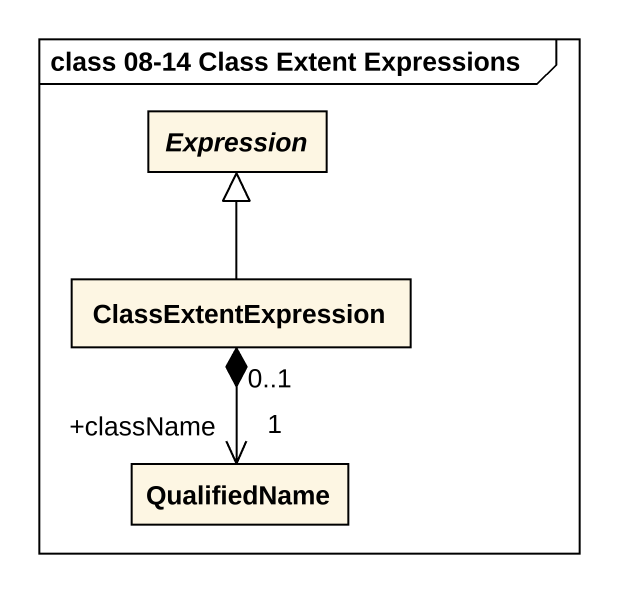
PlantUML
@startuml
mainframe class 08-14 Class Extent Expressions
hide circle
hide empty members
abstract class Expression
class ClassExtentExpression
class QualifiedName
ClassExtentExpression -up-|> Expression
ClassExtentExpression "0..1" *--> "+className\n1" QualifiedName
@enduml
